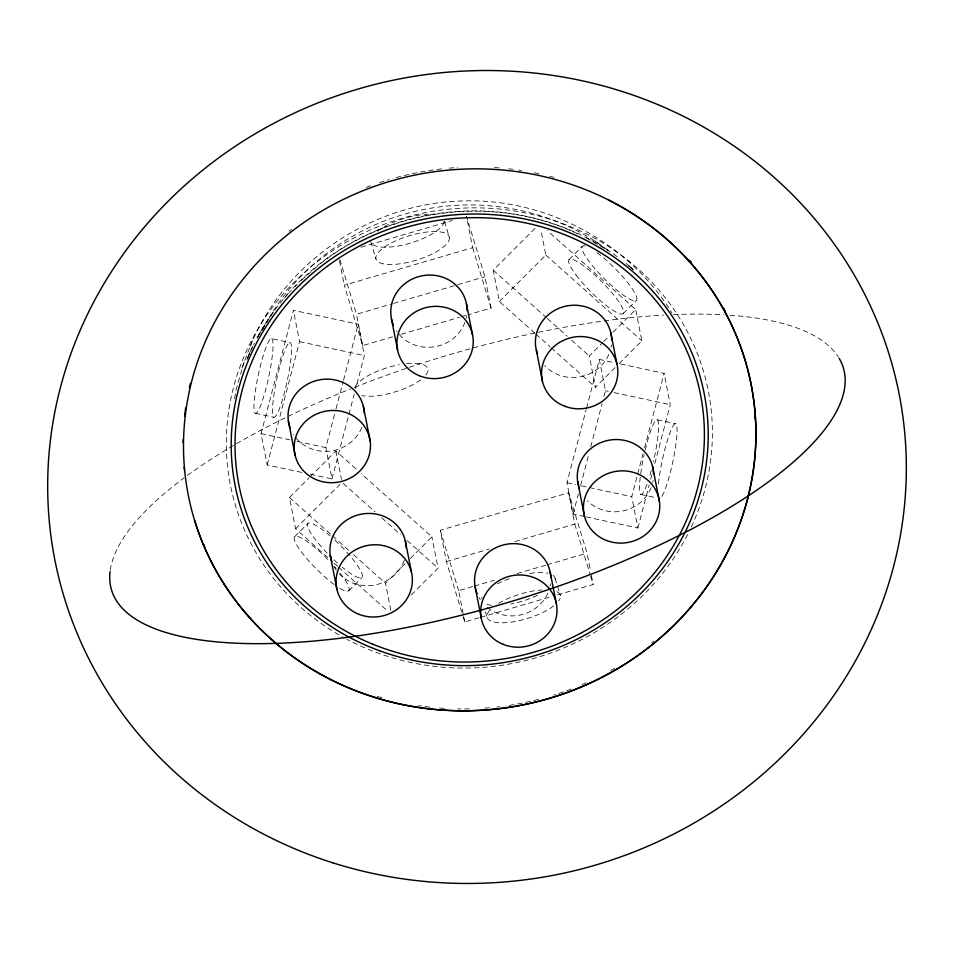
<?xml version="1.0" encoding="UTF-8"?>
<svg xmlns="http://www.w3.org/2000/svg" width="954" height="954" viewBox="0 0 954 954"><rect width="100%" height="100%" fill="white"/><g stroke="black" fill="none" stroke-linecap="round" stroke-linejoin="round"><path stroke-width="0.72" stroke-dasharray="4.77 3.58" d="M234.577 398.689L235.447 393.131M301.75 472.409L267.192 464.968L261.05 433.653L293.415 310.312L358.203 324.265L364.345 355.58L355.687 388.564M267.192 464.968L299.556 341.627L293.415 310.312M310.384 474.269L331.98 478.92L325.839 447.605L335.629 410.315M335.999 408.884L343.154 381.636M343.523 380.193L358.203 324.265M331.98 478.92L348.544 415.813M348.914 414.382L354.184 394.3M584.623 516.543L573.104 514.063L566.962 482.748L586.15 409.612M586.531 408.169L599.327 359.408L613.72 362.508M573.104 514.063L578.374 493.993M580.628 485.383L588.904 453.83M590.788 446.663L602.081 403.637M603.954 396.459L605.468 390.723L599.327 359.408M586.066 516.853L637.892 528.015L631.751 496.7L643.044 453.675M644.546 447.939L664.115 373.36L619.48 363.748M637.892 528.015L649.185 484.99M650.688 479.254L652.19 473.518M654.826 463.477L670.257 404.675L664.115 373.36M235.888 390.341L244.117 362.103M250.198 346.35C284.876 261.157 373.002 201.962 464.896 200.912C547.25 198.826 628.853 242.829 671.998 313.031M241.815 368.149L252.357 340.673M249.209 354.113L247.623 358.203L249.733 352.753M249.292 353.982L246.466 360.791A238.786 225.084 -11.1 0 1 254.313 343.225M251.14 349.939L253.06 345.92M258.439 335.748L266.941 321.248M261.885 330.513L268.253 319.196M257.711 336.857L273.333 311.982M257.115 337.978L259.965 332.743M269.016 318.004C291.483 279.927 325.505 249.221 365 229.568L366.908 228.614C403.566 210.727 444.826 202.725 485.514 205.468L487.649 205.623C531.068 209.057 573.843 224.095 608.545 250.675M284.53 298.077L288.263 293.438M289.253 292.437L291.232 290.433M295.191 286.427L297.171 284.423M301.13 280.416L319.244 264.652M534.717 333.053L499.395 301.476L493.254 270.161L535.528 227.851M327.616 557.386L295.609 528.766L289.456 497.451L309.06 477.847M310.086 476.821L335.868 451.015L356.844 469.762M499.395 301.476L545.807 255.04L540.775 229.425M295.609 528.766L339.946 484.405M569.061 259.56L582.322 246.287M294.631 536.744L307.88 523.472M623.177 313.604L636.437 300.331M348.747 590.788L361.995 577.516M615.032 367.695L595.439 387.312L589.298 355.997L602.701 342.581M603.727 341.544L608.89 336.38M613.017 332.254L635.698 309.561L547.381 230.629M390.806 610.333L385.499 583.288L405.104 563.683M410.256 558.519L431.912 536.852L361.256 473.709M619.158 363.569L641.851 340.876L635.698 309.561M411.246 594.998L438.053 568.167L431.912 536.852M320.341 263.745C391.665 207.471 494.864 194.747 577.23 233.599M360.958 247.205L452.268 220.529M392.619 336.822L362.651 345.575L344.275 285.198L472.671 247.682L466.53 216.367L484.918 276.743L491.06 308.059L468.235 314.737M362.651 345.575L356.51 314.26L392.177 303.837M393.608 303.42L456.382 285.079M457.813 284.662L484.918 276.743M401.169 334.317L459.673 317.229M461.092 316.811L466.804 315.154M479.039 617.798L464.777 621.96L446.389 561.584L440.247 530.269L568.656 492.753L587.032 553.129L590.669 571.637M446.389 561.584L489.187 549.075M514.874 541.574L574.797 524.068L568.656 492.753M464.777 621.96L458.635 590.645L472.898 586.483M474.329 586.066L494.303 580.223M517.128 573.557L545.664 565.221M547.083 564.804L587.032 553.129M480.47 617.381L551.806 596.536M557.518 594.867L593.185 584.444L590.943 573.056M605.468 390.723L608.342 391.343M614.102 392.583L670.257 404.675M299.556 341.627L364.345 355.58M657.246 419.784L675.754 423.767M271.735 338.658A38.243 5.295 -77.9 0 1 263.662 396.685A38.243 5.295 -77.9 0 1 255.159 392.619A38.243 5.295 -77.9 0 1 271.735 338.658L290.243 342.641A38.243 5.295 -77.9 0 1 282.169 400.668A38.243 5.295 -77.9 0 1 273.667 396.602A38.243 5.295 -77.9 0 1 290.243 342.641M640.814 494.434L656.483 497.809M255.302 413.309L273.81 417.292M566.962 482.748L575.596 484.608M581.356 485.848L631.751 496.7M261.05 433.653L289.849 439.854M297.04 441.404L325.839 447.605M586.233 237.749L608.02 250.497M594.807 240.849L599.16 243.974M633.897 270.101L628.269 265.379A238.786 225.084 -11.1 0 1 634.959 271.055M626.003 263.459L632.764 269.159M628.173 265.415L632.585 269.302M545.807 255.04L641.851 340.876M493.254 270.161L546.237 317.515M547.346 318.505L567.213 336.261M571.625 340.208L589.298 355.997M535.826 334.031L550.172 346.862M551.281 347.84L595.439 387.312M343.118 483.32L375.137 511.928M381.755 517.855L400.525 534.622M407.143 540.536L438.053 568.167M289.456 497.451L331.408 534.944M332.517 535.933L349.069 550.732M353.493 554.679L385.499 583.288M334.246 563.301L337.549 566.259M338.658 567.248L388.338 611.645M574.797 524.068L590.192 574.618M590.609 576.025L593.185 584.444M472.671 247.682L491.06 308.059M555.133 578.351L560.38 595.594M444.457 221.364L449.298 237.296A38.243 12.712 -16.9 0 1 396.399 264.222A38.243 12.712 -16.9 0 1 392.142 242.519A38.243 12.712 -16.9 0 1 449.298 237.296M485.395 611.729L487.005 617.035M370.677 241.481L375.924 258.725M440.247 530.269L458.635 590.645M339.839 259.5L356.51 314.26M339.517 260.991L344.275 285.198M335.868 451.015L341.46 479.492M406.69 363.653A38.243 12.712 -16.9 0 1 425.663 375.232M420.607 379.883A38.243 12.712 -16.9 0 1 361.733 395.564M354.888 387.586A38.243 12.712 -16.9 0 1 399.237 364.738M334.961 540.226A38.243 7.417 45 0 1 362.246 574.415A38.243 7.417 45 0 1 342.355 567.272M337.406 563.027A38.243 7.417 45 0 1 332.362 558.352M327.127 553.117A38.243 7.417 45 0 1 307.438 524.438A38.243 7.417 45 0 1 330.024 535.814M340.065 573.151A38.243 7.417 45 0 1 338.753 587.664M334.067 584.444A38.243 7.417 45 0 1 294.237 539.248A38.243 7.417 45 0 1 329.5 561.143M334.639 566.7A38.243 7.417 45 0 1 336.273 568.572M553.046 575.31A38.243 12.712 -16.9 0 1 554.393 582.202M537.484 595.272A38.243 12.712 -16.9 0 1 510.712 604.061M491.513 605.277A38.243 12.712 -16.9 0 1 483.845 602.821M481.687 598.611A38.243 12.712 -16.9 0 1 481.925 597.323M497.32 583.908A38.243 12.712 -16.9 0 1 512.703 577.552M529.661 573.473A38.243 12.712 -16.9 0 1 547.811 573.235M556.909 591.742A38.243 12.712 -16.9 0 1 558.71 600.96M553.725 605.897A38.243 12.712 -16.9 0 1 505.656 622.664A38.243 12.712 -16.9 0 1 489.974 610.083M498.668 603.345A38.243 12.712 -16.9 0 1 541.717 589.966M550.53 583.705A38.243 36.049 -11.1 0 1 550.112 586.09M547.799 593.197A38.243 36.049 -11.1 0 1 484.93 605.134M480.315 599.565A38.243 36.049 -11.1 0 1 479.099 597.598M404.246 560.32A38.243 36.049 -11.1 0 1 375.423 584.862A38.243 36.049 -11.1 0 1 339.195 573.795M336.309 570.265A38.243 36.049 -11.1 0 1 333.852 566.271M361.828 427.428A38.243 36.049 -11.1 0 1 329.524 451.182A38.243 36.049 -11.1 0 1 293.474 434.547M444.123 221.209A38.243 12.712 -16.9 0 1 411.52 242.769A38.243 12.712 -16.9 0 1 371.738 243.58M377.331 231.178A38.243 12.712 -16.9 0 1 434.297 214.543M466.661 315.75A38.243 36.049 -11.1 0 1 466.16 318.302M464.98 322.261A38.243 36.049 -11.1 0 1 433.176 346.982A38.243 36.049 -11.1 0 1 396.554 330.966M645.202 450.061A38.243 5.295 -77.9 0 1 657.676 420.177A38.243 5.295 -77.9 0 1 653.407 461.831M651.212 470.68A38.243 5.295 -77.9 0 1 649.161 477.859M646.967 484.417A38.243 5.295 -77.9 0 1 639.585 490.928A38.243 5.295 -77.9 0 1 644.129 454.76M658.463 483.738A38.243 5.295 -77.9 0 1 672.057 427.893A38.243 5.295 -77.9 0 1 675.086 449.775A38.243 5.295 -77.9 0 1 660.454 498.143M653.919 641.1A286.808 270.352 -11.1 0 1 651.725 642.889M614.626 668.301A286.808 270.352 -11.1 0 1 610.882 670.423M586.185 682.79A286.808 270.352 -11.1 0 1 582.119 684.567M571.196 688.979A286.808 270.352 -11.1 0 1 553.606 695.072M538.45 699.389A286.808 270.352 -11.1 0 1 505.56 705.924M499.681 706.699A286.808 270.352 -11.1 0 1 496.736 707.045M489.557 707.761A286.808 270.352 -11.1 0 1 482.354 708.309M469.368 708.87A286.808 270.352 -11.1 0 1 457.538 708.882M444.254 708.357A286.808 270.352 -11.1 0 1 437.039 707.82M429.92 707.117A286.808 270.352 -11.1 0 1 418.579 705.65M381.91 697.768A286.808 270.352 -11.1 0 1 376.317 696.122M289.181 231.25A286.808 270.352 -11.1 0 1 291.411 229.509M366.145 187.437A286.808 270.352 -11.1 0 1 371.5 185.422M379.62 182.596A286.808 270.352 -11.1 0 1 389.184 179.579M396.065 177.611A286.808 270.352 -11.1 0 1 441.94 168.858M449.119 168.142A286.808 270.352 -11.1 0 1 457.765 167.51M494.422 167.558A286.808 270.352 -11.1 0 1 501.649 168.083M508.768 168.786A286.808 270.352 -11.1 0 1 513.025 169.287M518.69 170.05A286.808 270.352 -11.1 0 1 521.516 170.48M534.276 172.734A286.808 270.352 -11.1 0 1 541.347 174.236M549.778 176.263A286.808 270.352 -11.1 0 1 553.964 177.361M257.055 337.943A238.786 225.084 -11.1 0 1 288.788 292.747M292.806 288.37A238.786 225.084 -11.1 0 1 619.015 258.009M691.292 527.013A243.544 229.58 -11.1 0 0 492.157 208.437A243.544 229.58 -11.1 0 0 232.8 495.794L235.674 506.216A243.544 229.58 -11.1 0 0 342.498 636.878M687.607 534.538A243.544 229.58 -11.1 0 1 346.934 639.287M653.144 480.434A38.243 36.049 -11.1 0 1 652.727 482.581M651.081 487.828A38.243 36.049 -11.1 0 1 587.437 500.802M596.989 252.643A38.243 7.417 45 0 1 636.843 297.958A38.243 7.417 45 0 1 601.008 275.36A38.243 7.417 45 0 1 588.236 247.11M611.442 344.919A38.243 36.049 -11.1 0 1 611.037 347.375M608.831 354.399A38.243 36.049 -11.1 0 1 544.674 365.597M110.259 570.051A382.411 127.061 -16.9 0 1 184.027 477.93M187.449 475.414A382.411 127.061 -16.9 0 1 350.44 388.97M354.554 387.336A382.411 127.061 -16.9 0 1 663.614 315.094M673.429 314.605A382.411 127.061 -16.9 0 1 723.955 314.82M729.882 315.202A382.411 127.061 -16.9 0 1 838.506 357.285M576.144 275.146A38.243 7.417 45 0 0 622.533 313.985A38.243 7.417 45 0 0 589.679 270.602A38.243 7.417 45 0 0 576.144 275.146"/><path stroke-width="1.43" d="M652.572 466.566L659.417 501.422A38.243 36.049 -11.1 0 1 607.03 540.679A38.243 36.049 -11.1 0 1 598.313 478.848A38.243 36.049 -11.1 0 1 659.417 501.422M610.763 332.576L616.916 363.891M577.611 481.233L584.444 516.09M536.339 350.166L542.492 381.481M550.184 572.197L556.325 603.512M466.411 303.599L472.552 334.914M475.211 587.342L481.365 618.657M391.45 318.743L397.591 350.058M405.283 540.775L411.424 572.09M363.319 406.166L370.164 441.022A38.243 36.049 -11.1 0 1 317.777 480.279A38.243 36.049 -11.1 0 1 309.06 418.448A38.243 36.049 -11.1 0 1 370.164 441.022M330.859 558.352L337 589.679M288.358 420.833L295.191 455.69M331.491 557.506A38.243 7.417 45 0 1 329.75 555.788M330.847 679.665A286.796 270.34 -11.1 0 1 194.556 520.216M608.557 200.006A286.784 270.328 -11.1 0 1 719.972 565.972A286.737 270.292 -11.1 0 1 548.49 698.602A286.784 270.328 -11.1 0 1 330.859 679.63M477.107 593.543A38.243 36.049 -11.1 0 1 505.095 544.531A38.243 36.049 -11.1 0 1 550.84 577.802M331.909 561.87A38.243 36.049 -11.1 0 1 361.578 514.111A38.243 36.049 -11.1 0 1 406.225 548.145M290.135 427.881A38.243 36.049 -11.1 0 1 319.196 379.907A38.243 36.049 -11.1 0 1 364.333 413.237M393.334 324.944A38.243 36.049 -11.1 0 1 422.062 275.789A38.243 36.049 -11.1 0 1 467.09 310.61M755.055 416.039A286.808 270.352 -11.1 0 1 755.222 418.913M204.693 546.725A286.808 270.352 -11.1 0 1 203.524 544.007M184.444 469.917A286.808 270.352 -11.1 0 1 184.17 467.055M183.132 442.561A286.808 270.352 -11.1 0 1 183.168 439.603M184.659 416.016A286.808 270.352 -11.1 0 1 185.732 407.477M189.357 387.646A286.808 270.352 -11.1 0 1 190.347 383.377M689.575 260.275A286.808 270.352 -11.1 0 1 691.495 262.445M723.502 308.011A286.808 270.352 -11.1 0 1 724.885 310.539M579.388 488.281A38.243 36.049 -11.1 0 1 608.449 440.307A38.243 36.049 -11.1 0 1 653.585 473.637M537.4 353.684A38.243 36.049 -11.1 0 1 567.058 305.912A38.243 36.049 -11.1 0 1 611.717 339.946M839.198 358.418A382.411 127.061 -16.9 0 1 501.959 604.216A382.411 127.061 -16.9 0 1 110.068 571.446M361.542 692.938A286.808 270.352 -11.1 0 0 753.278 397.091A286.808 270.352 -11.1 0 0 294.297 229.461A286.808 270.352 -11.1 0 0 361.542 692.938M379.573 650.759A239.001 225.299 -11.1 0 0 706.008 404.21A239.001 225.299 -11.1 0 0 323.537 264.52A239.001 225.299 -11.1 0 0 379.573 650.759M503.008 644.284A38.243 36.049 -11.1 0 0 556.826 606.827A38.243 36.049 -11.1 0 0 496.688 582.143A38.243 36.049 -11.1 0 0 503.008 644.284M359.253 614.424A38.243 36.049 -11.1 0 0 412.104 575.739A38.243 36.049 -11.1 0 0 351.299 552.485A38.243 36.049 -11.1 0 0 359.253 614.424M419.247 375.685A38.243 36.049 -11.1 0 0 473.065 338.229A38.243 36.049 -11.1 0 0 412.915 313.544A38.243 36.049 -11.1 0 0 419.247 375.685M372.358 644.022A235.185 221.686 -11.1 0 0 703.325 413.631A235.185 221.686 -11.1 0 0 333.447 261.849A235.185 221.686 -11.1 0 0 372.358 644.022M564.732 406.225A38.243 36.049 -11.1 0 0 617.584 367.54A38.243 36.049 -11.1 0 0 556.778 344.287A38.243 36.049 -11.1 0 0 564.732 406.225M332.648 862.762A430.206 405.533 -11.1 0 0 899.336 395.039A430.206 405.533 -11.1 0 0 199.016 173.187A430.206 405.533 -11.1 0 0 332.648 862.762"/></g></svg>
